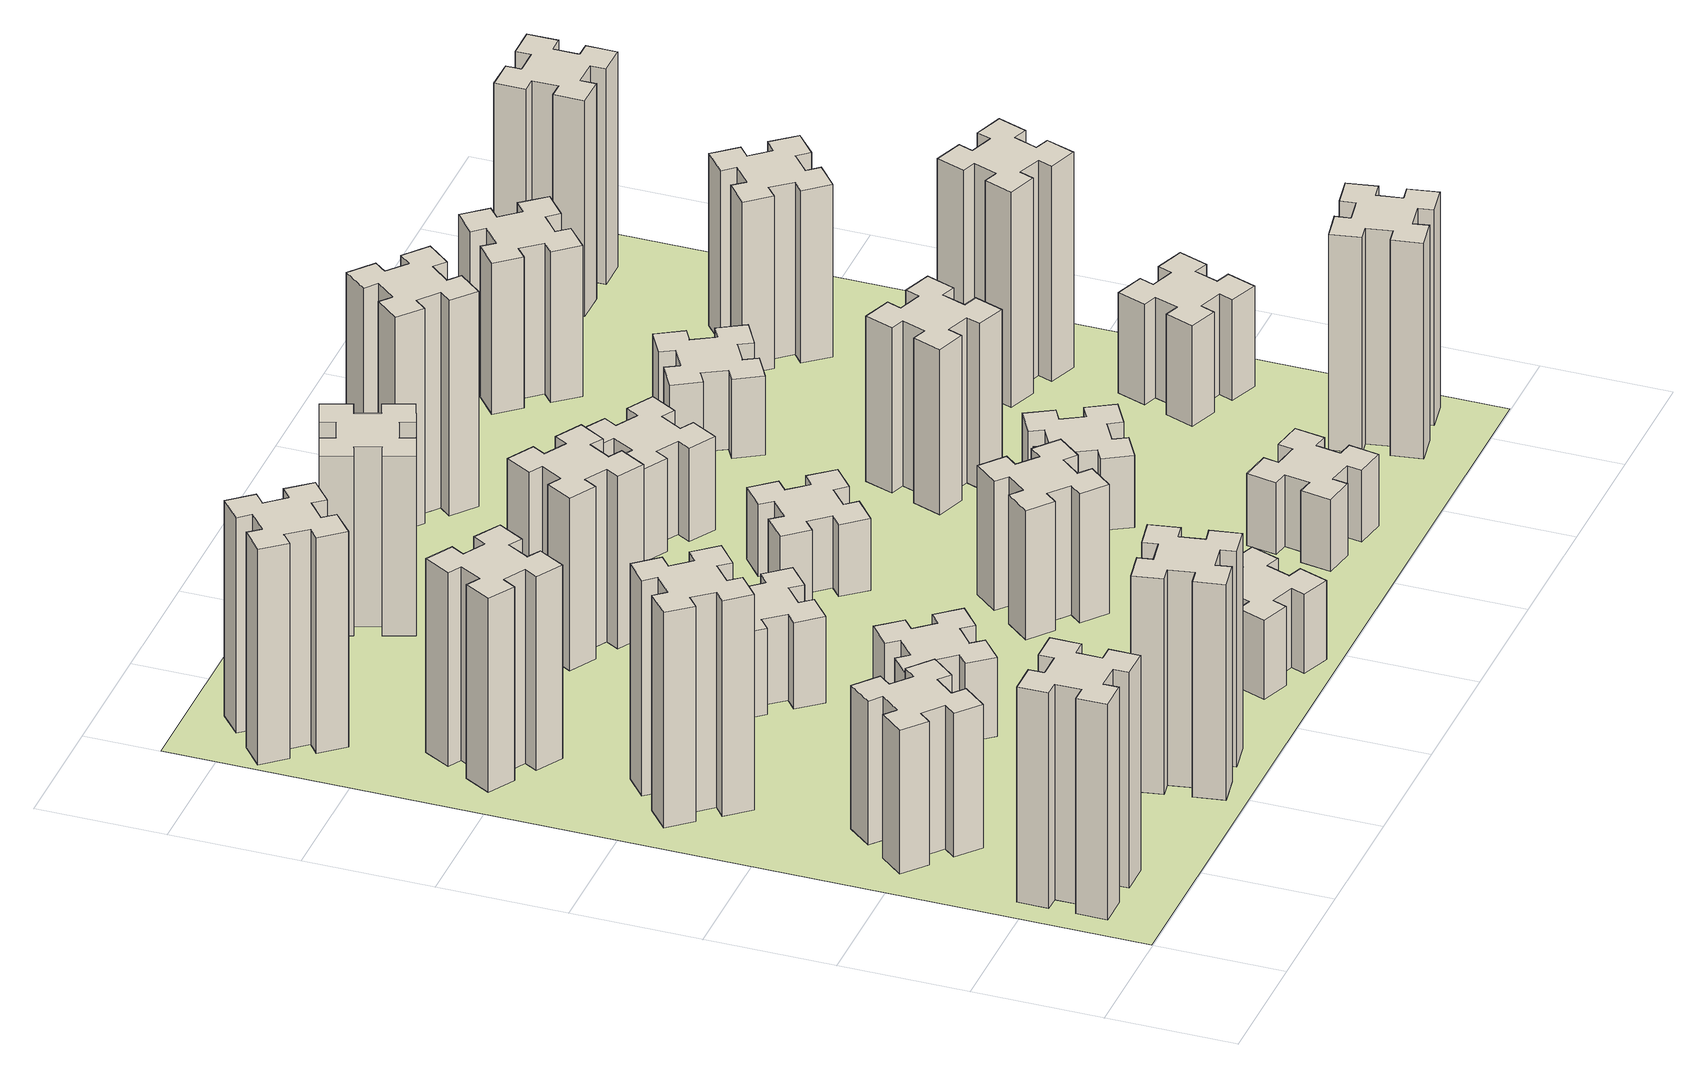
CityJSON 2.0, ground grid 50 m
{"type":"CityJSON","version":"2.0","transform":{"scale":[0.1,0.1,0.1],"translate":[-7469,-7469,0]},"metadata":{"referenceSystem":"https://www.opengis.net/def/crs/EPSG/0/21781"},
"CityObjects":{
"building1":{"type":"Building","attributes":{"class":"1000","function":"1000","usage":"1000","yearOfConstruction":2016,"roofType":"1000","measuredHeight":90,"storeysAboveGround":30,"storeysBelowGround":0},"geometry":[{"type":"Solid","lod":"1","boundaries":[[[[0,1,2,3,4,5,6,7,8,9,10,11,12,13,14,15,16,17,18,19]],[[17,16,20,21]],[[16,15,22,20]],[[15,14,23,22]],[[14,13,24,23]],[[13,12,25,24]],[[12,11,26,25]],[[11,10,27,26]],[[10,9,28,27]],[[9,8,29,28]],[[8,7,30,29]],[[7,6,31,30]],[[6,5,32,31]],[[5,4,33,32]],[[4,3,34,33]],[[3,2,35,34]],[[2,1,36,35]],[[1,0,37,36]],[[0,19,38,37]],[[19,18,39,38]],[[18,17,21,39]],[[24,25,26,27,28,29,30,31,32,33,34,35,36,37,38,39,21,20,22,23]]]]}]},
"building2":{"type":"Building","attributes":{"class":"1000","function":"1000","usage":"1000","yearOfConstruction":2016,"roofType":"1000","measuredHeight":60,"storeysAboveGround":30,"storeysBelowGround":0},"geometry":[{"type":"Solid","lod":"1","boundaries":[[[[40,41,42,43,44,45,46,47,48,49,50,51,52,53,54,55,56,57,58,59]],[[57,56,60,61]],[[56,55,62,60]],[[55,54,63,62]],[[54,53,64,63]],[[53,52,65,64]],[[52,51,66,65]],[[51,50,67,66]],[[50,49,68,67]],[[49,48,69,68]],[[48,47,70,69]],[[47,46,71,70]],[[46,45,72,71]],[[45,44,73,72]],[[44,43,74,73]],[[43,42,75,74]],[[42,41,76,75]],[[41,40,77,76]],[[40,59,78,77]],[[59,58,79,78]],[[58,57,61,79]],[[64,65,66,67,68,69,70,71,72,73,74,75,76,77,78,79,61,60,62,63]]]]}]},
"building3":{"type":"Building","attributes":{"class":"1000","function":"1000","usage":"1000","yearOfConstruction":2016,"roofType":"1000","measuredHeight":90,"storeysAboveGround":30,"storeysBelowGround":0},"geometry":[{"type":"Solid","lod":"1","boundaries":[[[[80,81,82,83,84,85,86,87,88,89,90,91,92,93,94,95,96,97,98,99]],[[97,96,100,101]],[[96,95,102,100]],[[95,94,103,102]],[[94,93,104,103]],[[93,92,105,104]],[[92,91,106,105]],[[91,90,107,106]],[[90,89,108,107]],[[89,88,109,108]],[[88,87,110,109]],[[87,86,111,110]],[[86,85,112,111]],[[85,84,113,112]],[[84,83,114,113]],[[83,82,115,114]],[[82,81,116,115]],[[81,80,117,116]],[[80,99,118,117]],[[99,98,119,118]],[[98,97,101,119]],[[104,105,106,107,108,109,110,111,112,113,114,115,116,117,118,119,101,100,102,103]]]]}]},
"building4":{"type":"Building","attributes":{"class":"1000","function":"1000","usage":"1000","yearOfConstruction":2016,"roofType":"1000","measuredHeight":81,"storeysAboveGround":30,"storeysBelowGround":0},"geometry":[{"type":"Solid","lod":"1","boundaries":[[[[120,121,122,123,124,125,126,127,128,129,130,131,132,133,134,135,136,137,138,139]],[[137,136,140,141]],[[136,135,142,140]],[[135,134,143,142]],[[134,133,144,143]],[[133,132,145,144]],[[132,131,146,145]],[[131,130,147,146]],[[130,129,148,147]],[[129,128,149,148]],[[128,127,150,149]],[[127,126,151,150]],[[126,125,152,151]],[[125,124,153,152]],[[124,123,154,153]],[[123,122,155,154]],[[122,121,156,155]],[[121,120,157,156]],[[120,139,158,157]],[[139,138,159,158]],[[138,137,141,159]],[[144,145,146,147,148,149,150,151,152,153,154,155,156,157,158,159,141,140,142,143]]]]}]},
"building5":{"type":"Building","attributes":{"class":"1000","function":"1000","usage":"1000","yearOfConstruction":2016,"roofType":"1000","measuredHeight":90,"storeysAboveGround":30,"storeysBelowGround":0},"geometry":[{"type":"Solid","lod":"1","boundaries":[[[[160,161,162,163,164,165,166,167,168,169,170,171,172,173,174,175,176,177,178,179]],[[177,176,180,181]],[[176,175,182,180]],[[175,174,183,182]],[[174,173,184,183]],[[173,172,185,184]],[[172,171,186,185]],[[171,170,187,186]],[[170,169,188,187]],[[169,168,189,188]],[[168,167,190,189]],[[167,166,191,190]],[[166,165,192,191]],[[165,164,193,192]],[[164,163,194,193]],[[163,162,195,194]],[[162,161,196,195]],[[161,160,197,196]],[[160,179,198,197]],[[179,178,199,198]],[[178,177,181,199]],[[184,185,186,187,188,189,190,191,192,193,194,195,196,197,198,199,181,180,182,183]]]]}]},
"building6":{"type":"Building","attributes":{"class":"1000","function":"1000","usage":"1000","yearOfConstruction":2016,"roofType":"1000","measuredHeight":90,"storeysAboveGround":30,"storeysBelowGround":0},"geometry":[{"type":"Solid","lod":"1","boundaries":[[[[200,201,202,203,204,205,206,207,208,209,210,211,212,213,214,215,216,217,218,219]],[[217,216,220,221]],[[216,215,222,220]],[[215,214,223,222]],[[214,213,224,223]],[[213,212,225,224]],[[212,211,226,225]],[[211,210,227,226]],[[210,209,228,227]],[[209,208,229,228]],[[208,207,230,229]],[[207,206,231,230]],[[206,205,232,231]],[[205,204,233,232]],[[204,203,234,233]],[[203,202,235,234]],[[202,201,236,235]],[[201,200,237,236]],[[200,219,238,237]],[[219,218,239,238]],[[218,217,221,239]],[[224,225,226,227,228,229,230,231,232,233,234,235,236,237,238,239,221,220,222,223]]]]}]},
"building7":{"type":"Building","attributes":{"class":"1000","function":"1000","usage":"1000","yearOfConstruction":2016,"roofType":"1000","measuredHeight":33,"storeysAboveGround":30,"storeysBelowGround":0},"geometry":[{"type":"Solid","lod":"1","boundaries":[[[[240,241,242,243,244,245,246,247,248,249,250,251,252,253,254,255,256,257,258,259]],[[257,256,260,261]],[[256,255,262,260]],[[255,254,263,262]],[[254,253,264,263]],[[253,252,265,264]],[[252,251,266,265]],[[251,250,267,266]],[[250,249,268,267]],[[249,248,269,268]],[[248,247,270,269]],[[247,246,271,270]],[[246,245,272,271]],[[245,244,273,272]],[[244,243,274,273]],[[243,242,275,274]],[[242,241,276,275]],[[241,240,277,276]],[[240,259,278,277]],[[259,258,279,278]],[[258,257,261,279]],[[264,265,266,267,268,269,270,271,272,273,274,275,276,277,278,279,261,260,262,263]]]]}]},
"building8":{"type":"Building","attributes":{"class":"1000","function":"1000","usage":"1000","yearOfConstruction":2016,"roofType":"1000","measuredHeight":36,"storeysAboveGround":30,"storeysBelowGround":0},"geometry":[{"type":"Solid","lod":"1","boundaries":[[[[280,281,282,283,284,285,286,287,288,289,290,291,292,293,294,295,296,297,298,299]],[[297,296,300,301]],[[296,295,302,300]],[[295,294,303,302]],[[294,293,304,303]],[[293,292,305,304]],[[292,291,306,305]],[[291,290,307,306]],[[290,289,308,307]],[[289,288,309,308]],[[288,287,310,309]],[[287,286,311,310]],[[286,285,312,311]],[[285,284,313,312]],[[284,283,314,313]],[[283,282,315,314]],[[282,281,316,315]],[[281,280,317,316]],[[280,299,318,317]],[[299,298,319,318]],[[298,297,301,319]],[[304,305,306,307,308,309,310,311,312,313,314,315,316,317,318,319,301,300,302,303]]]]}]},
"building9":{"type":"Building","attributes":{"class":"1000","function":"1000","usage":"1000","yearOfConstruction":2016,"roofType":"1000","measuredHeight":33,"storeysAboveGround":30,"storeysBelowGround":0},"geometry":[{"type":"Solid","lod":"1","boundaries":[[[[320,321,322,323,324,325,326,327,328,329,330,331,332,333,334,335,336,337,338,339]],[[337,336,340,341]],[[336,335,342,340]],[[335,334,343,342]],[[334,333,344,343]],[[333,332,345,344]],[[332,331,346,345]],[[331,330,347,346]],[[330,329,348,347]],[[329,328,349,348]],[[328,327,350,349]],[[327,326,351,350]],[[326,325,352,351]],[[325,324,353,352]],[[324,323,354,353]],[[323,322,355,354]],[[322,321,356,355]],[[321,320,357,356]],[[320,339,358,357]],[[339,338,359,358]],[[338,337,341,359]],[[344,345,346,347,348,349,350,351,352,353,354,355,356,357,358,359,341,340,342,343]]]]}]},
"building10":{"type":"Building","attributes":{"class":"1000","function":"1000","usage":"1000","yearOfConstruction":2016,"roofType":"1000","measuredHeight":72,"storeysAboveGround":30,"storeysBelowGround":0},"geometry":[{"type":"Solid","lod":"1","boundaries":[[[[360,361,362,363,364,365,366,367,368,369,370,371,372,373,374,375,376,377,378,379]],[[377,376,380,381]],[[376,375,382,380]],[[375,374,383,382]],[[374,373,384,383]],[[373,372,385,384]],[[372,371,386,385]],[[371,370,387,386]],[[370,369,388,387]],[[369,368,389,388]],[[368,367,390,389]],[[367,366,391,390]],[[366,365,392,391]],[[365,364,393,392]],[[364,363,394,393]],[[363,362,395,394]],[[362,361,396,395]],[[361,360,397,396]],[[360,379,398,397]],[[379,378,399,398]],[[378,377,381,399]],[[384,385,386,387,388,389,390,391,392,393,394,395,396,397,398,399,381,380,382,383]]]]}]},
"building11":{"type":"Building","attributes":{"class":"1000","function":"1000","usage":"1000","yearOfConstruction":2016,"roofType":"1000","measuredHeight":75,"storeysAboveGround":30,"storeysBelowGround":0},"geometry":[{"type":"Solid","lod":"1","boundaries":[[[[400,401,402,403,404,405,406,407,408,409,410,411,412,413,414,415,416,417,418,419]],[[417,416,420,421]],[[416,415,422,420]],[[415,414,423,422]],[[414,413,424,423]],[[413,412,425,424]],[[412,411,426,425]],[[411,410,427,426]],[[410,409,428,427]],[[409,408,429,428]],[[408,407,430,429]],[[407,406,431,430]],[[406,405,432,431]],[[405,404,433,432]],[[404,403,434,433]],[[403,402,435,434]],[[402,401,436,435]],[[401,400,437,436]],[[400,419,438,437]],[[419,418,439,438]],[[418,417,421,439]],[[424,425,426,427,428,429,430,431,432,433,434,435,436,437,438,439,421,420,422,423]]]]}]},
"building12":{"type":"Building","attributes":{"class":"1000","function":"1000","usage":"1000","yearOfConstruction":2016,"roofType":"1000","measuredHeight":54,"storeysAboveGround":30,"storeysBelowGround":0},"geometry":[{"type":"Solid","lod":"1","boundaries":[[[[440,441,442,443,444,445,446,447,448,449,450,451,452,453,454,455,456,457,458,459]],[[457,456,460,461]],[[456,455,462,460]],[[455,454,463,462]],[[454,453,464,463]],[[453,452,465,464]],[[452,451,466,465]],[[451,450,467,466]],[[450,449,468,467]],[[449,448,469,468]],[[448,447,470,469]],[[447,446,471,470]],[[446,445,472,471]],[[445,444,473,472]],[[444,443,474,473]],[[443,442,475,474]],[[442,441,476,475]],[[441,440,477,476]],[[440,459,478,477]],[[459,458,479,478]],[[458,457,461,479]],[[464,465,466,467,468,469,470,471,472,473,474,475,476,477,478,479,461,460,462,463]]]]}]},
"building13":{"type":"Building","attributes":{"class":"1000","function":"1000","usage":"1000","yearOfConstruction":2016,"roofType":"1000","measuredHeight":30,"storeysAboveGround":30,"storeysBelowGround":0},"geometry":[{"type":"Solid","lod":"1","boundaries":[[[[480,481,482,483,484,485,486,487,488,489,490,491,492,493,494,495,496,497,498,499]],[[497,496,500,501]],[[496,495,502,500]],[[495,494,503,502]],[[494,493,504,503]],[[493,492,505,504]],[[492,491,506,505]],[[491,490,507,506]],[[490,489,508,507]],[[489,488,509,508]],[[488,487,510,509]],[[487,486,511,510]],[[486,485,512,511]],[[485,484,513,512]],[[484,483,514,513]],[[483,482,515,514]],[[482,481,516,515]],[[481,480,517,516]],[[480,499,518,517]],[[499,498,519,518]],[[498,497,501,519]],[[504,505,506,507,508,509,510,511,512,513,514,515,516,517,518,519,501,500,502,503]]]]}]},
"building14":{"type":"Building","attributes":{"class":"1000","function":"1000","usage":"1000","yearOfConstruction":2016,"roofType":"1000","measuredHeight":39,"storeysAboveGround":30,"storeysBelowGround":0},"geometry":[{"type":"Solid","lod":"1","boundaries":[[[[520,521,522,523,524,525,526,527,528,529,530,531,532,533,534,535,536,537,538,539]],[[537,536,540,541]],[[536,535,542,540]],[[535,534,543,542]],[[534,533,544,543]],[[533,532,545,544]],[[532,531,546,545]],[[531,530,547,546]],[[530,529,548,547]],[[529,528,549,548]],[[528,527,550,549]],[[527,526,551,550]],[[526,525,552,551]],[[525,524,553,552]],[[524,523,554,553]],[[523,522,555,554]],[[522,521,556,555]],[[521,520,557,556]],[[520,539,558,557]],[[539,538,559,558]],[[538,537,541,559]],[[544,545,546,547,548,549,550,551,552,553,554,555,556,557,558,559,541,540,542,543]]]]}]},
"building15":{"type":"Building","attributes":{"class":"1000","function":"1000","usage":"1000","yearOfConstruction":2016,"roofType":"1000","measuredHeight":30,"storeysAboveGround":30,"storeysBelowGround":0},"geometry":[{"type":"Solid","lod":"1","boundaries":[[[[560,561,562,563,564,565,566,567,568,569,570,571,572,573,574,575,576,577,578,579]],[[577,576,580,581]],[[576,575,582,580]],[[575,574,583,582]],[[574,573,584,583]],[[573,572,585,584]],[[572,571,586,585]],[[571,570,587,586]],[[570,569,588,587]],[[569,568,589,588]],[[568,567,590,589]],[[567,566,591,590]],[[566,565,592,591]],[[565,564,593,592]],[[564,563,594,593]],[[563,562,595,594]],[[562,561,596,595]],[[561,560,597,596]],[[560,579,598,597]],[[579,578,599,598]],[[578,577,581,599]],[[584,585,586,587,588,589,590,591,592,593,594,595,596,597,598,599,581,580,582,583]]]]}]},
"building16":{"type":"Building","attributes":{"class":"1000","function":"1000","usage":"1000","yearOfConstruction":2016,"roofType":"1000","measuredHeight":90,"storeysAboveGround":30,"storeysBelowGround":0},"geometry":[{"type":"Solid","lod":"1","boundaries":[[[[600,601,602,603,604,605,606,607,608,609,610,611,612,613,614,615,616,617,618,619]],[[617,616,620,621]],[[616,615,622,620]],[[615,614,623,622]],[[614,613,624,623]],[[613,612,625,624]],[[612,611,626,625]],[[611,610,627,626]],[[610,609,628,627]],[[609,608,629,628]],[[608,607,630,629]],[[607,606,631,630]],[[606,605,632,631]],[[605,604,633,632]],[[604,603,634,633]],[[603,602,635,634]],[[602,601,636,635]],[[601,600,637,636]],[[600,619,638,637]],[[619,618,639,638]],[[618,617,621,639]],[[624,625,626,627,628,629,630,631,632,633,634,635,636,637,638,639,621,620,622,623]]]]}]},
"building17":{"type":"Building","attributes":{"class":"1000","function":"1000","usage":"1000","yearOfConstruction":2016,"roofType":"1000","measuredHeight":30,"storeysAboveGround":30,"storeysBelowGround":0},"geometry":[{"type":"Solid","lod":"1","boundaries":[[[[640,641,642,643,644,645,646,647,648,649,650,651,652,653,654,655,656,657,658,659]],[[657,656,660,661]],[[656,655,662,660]],[[655,654,663,662]],[[654,653,664,663]],[[653,652,665,664]],[[652,651,666,665]],[[651,650,667,666]],[[650,649,668,667]],[[649,648,669,668]],[[648,647,670,669]],[[647,646,671,670]],[[646,645,672,671]],[[645,644,673,672]],[[644,643,674,673]],[[643,642,675,674]],[[642,641,676,675]],[[641,640,677,676]],[[640,659,678,677]],[[659,658,679,678]],[[658,657,661,679]],[[664,665,666,667,668,669,670,671,672,673,674,675,676,677,678,679,661,660,662,663]]]]}]},
"building18":{"type":"Building","attributes":{"class":"1000","function":"1000","usage":"1000","yearOfConstruction":2016,"roofType":"1000","measuredHeight":69,"storeysAboveGround":30,"storeysBelowGround":0},"geometry":[{"type":"Solid","lod":"1","boundaries":[[[[680,681,682,683,684,685,686,687,688,689,690,691,692,693,694,695,696,697,698,699]],[[697,696,700,701]],[[696,695,702,700]],[[695,694,703,702]],[[694,693,704,703]],[[693,692,705,704]],[[692,691,706,705]],[[691,690,707,706]],[[690,689,708,707]],[[689,688,709,708]],[[688,687,710,709]],[[687,686,711,710]],[[686,685,712,711]],[[685,684,713,712]],[[684,683,714,713]],[[683,682,715,714]],[[682,681,716,715]],[[681,680,717,716]],[[680,699,718,717]],[[699,698,719,718]],[[698,697,701,719]],[[704,705,706,707,708,709,710,711,712,713,714,715,716,717,718,719,701,700,702,703]]]]}]},
"building19":{"type":"Building","attributes":{"class":"1000","function":"1000","usage":"1000","yearOfConstruction":2016,"roofType":"1000","measuredHeight":33,"storeysAboveGround":30,"storeysBelowGround":0},"geometry":[{"type":"Solid","lod":"1","boundaries":[[[[720,721,722,723,724,725,726,727,728,729,730,731,732,733,734,735,736,737,738,739]],[[737,736,740,741]],[[736,735,742,740]],[[735,734,743,742]],[[734,733,744,743]],[[733,732,745,744]],[[732,731,746,745]],[[731,730,747,746]],[[730,729,748,747]],[[729,728,749,748]],[[728,727,750,749]],[[727,726,751,750]],[[726,725,752,751]],[[725,724,753,752]],[[724,723,754,753]],[[723,722,755,754]],[[722,721,756,755]],[[721,720,757,756]],[[720,739,758,757]],[[739,738,759,758]],[[738,737,741,759]],[[744,745,746,747,748,749,750,751,752,753,754,755,756,757,758,759,741,740,742,743]]]]}]},
"building20":{"type":"Building","attributes":{"class":"1000","function":"1000","usage":"1000","yearOfConstruction":2016,"roofType":"1000","measuredHeight":90,"storeysAboveGround":30,"storeysBelowGround":0},"geometry":[{"type":"Solid","lod":"1","boundaries":[[[[760,761,762,763,764,765,766,767,768,769,770,771,772,773,774,775,776,777,778,779]],[[777,776,780,781]],[[776,775,782,780]],[[775,774,783,782]],[[774,773,784,783]],[[773,772,785,784]],[[772,771,786,785]],[[771,770,787,786]],[[770,769,788,787]],[[769,768,789,788]],[[768,767,790,789]],[[767,766,791,790]],[[766,765,792,791]],[[765,764,793,792]],[[764,763,794,793]],[[763,762,795,794]],[[762,761,796,795]],[[761,760,797,796]],[[760,779,798,797]],[[779,778,799,798]],[[778,777,781,799]],[[784,785,786,787,788,789,790,791,792,793,794,795,796,797,798,799,781,780,782,783]]]]}]},
"building21":{"type":"Building","attributes":{"class":"1000","function":"1000","usage":"1000","yearOfConstruction":2016,"roofType":"1000","measuredHeight":63,"storeysAboveGround":30,"storeysBelowGround":0},"geometry":[{"type":"Solid","lod":"1","boundaries":[[[[800,801,802,803,804,805,806,807,808,809,810,811,812,813,814,815,816,817,818,819]],[[817,816,820,821]],[[816,815,822,820]],[[815,814,823,822]],[[814,813,824,823]],[[813,812,825,824]],[[812,811,826,825]],[[811,810,827,826]],[[810,809,828,827]],[[809,808,829,828]],[[808,807,830,829]],[[807,806,831,830]],[[806,805,832,831]],[[805,804,833,832]],[[804,803,834,833]],[[803,802,835,834]],[[802,801,836,835]],[[801,800,837,836]],[[800,819,838,837]],[[819,818,839,838]],[[818,817,821,839]],[[824,825,826,827,828,829,830,831,832,833,834,835,836,837,838,839,821,820,822,823]]]]}]},
"building22":{"type":"Building","attributes":{"class":"1000","function":"1000","usage":"1000","yearOfConstruction":2016,"roofType":"1000","measuredHeight":42,"storeysAboveGround":30,"storeysBelowGround":0},"geometry":[{"type":"Solid","lod":"1","boundaries":[[[[840,841,842,843,844,845,846,847,848,849,850,851,852,853,854,855,856,857,858,859]],[[857,856,860,861]],[[856,855,862,860]],[[855,854,863,862]],[[854,853,864,863]],[[853,852,865,864]],[[852,851,866,865]],[[851,850,867,866]],[[850,849,868,867]],[[849,848,869,868]],[[848,847,870,869]],[[847,846,871,870]],[[846,845,872,871]],[[845,844,873,872]],[[844,843,874,873]],[[843,842,875,874]],[[842,841,876,875]],[[841,840,877,876]],[[840,859,878,877]],[[859,858,879,878]],[[858,857,861,879]],[[864,865,866,867,868,869,870,871,872,873,874,875,876,877,878,879,861,860,862,863]]]]}]},
"building23":{"type":"Building","attributes":{"class":"1000","function":"1000","usage":"1000","yearOfConstruction":2016,"roofType":"1000","measuredHeight":90,"storeysAboveGround":30,"storeysBelowGround":0},"geometry":[{"type":"Solid","lod":"1","boundaries":[[[[880,881,882,883,884,885,886,887,888,889,890,891,892,893,894,895,896,897,898,899]],[[897,896,900,901]],[[896,895,902,900]],[[895,894,903,902]],[[894,893,904,903]],[[893,892,905,904]],[[892,891,906,905]],[[891,890,907,906]],[[890,889,908,907]],[[889,888,909,908]],[[888,887,910,909]],[[887,886,911,910]],[[886,885,912,911]],[[885,884,913,912]],[[884,883,914,913]],[[883,882,915,914]],[[882,881,916,915]],[[881,880,917,916]],[[880,899,918,917]],[[899,898,919,918]],[[898,897,901,919]],[[904,905,906,907,908,909,910,911,912,913,914,915,916,917,918,919,901,900,902,903]]]]}]},
"building24":{"type":"Building","attributes":{"class":"1000","function":"1000","usage":"1000","yearOfConstruction":2016,"roofType":"1000","measuredHeight":72,"storeysAboveGround":30,"storeysBelowGround":0},"geometry":[{"type":"Solid","lod":"1","boundaries":[[[[920,921,922,923,924,925,926,927,928,929,930,931,932,933,934,935,936,937,938,939]],[[937,936,940,941]],[[936,935,942,940]],[[935,934,943,942]],[[934,933,944,943]],[[933,932,945,944]],[[932,931,946,945]],[[931,930,947,946]],[[930,929,948,947]],[[929,928,949,948]],[[928,927,950,949]],[[927,926,951,950]],[[926,925,952,951]],[[925,924,953,952]],[[924,923,954,953]],[[923,922,955,954]],[[922,921,956,955]],[[921,920,957,956]],[[920,939,958,957]],[[939,938,959,958]],[[938,937,941,959]],[[944,945,946,947,948,949,950,951,952,953,954,955,956,957,958,959,941,940,942,943]]]]}]},
"building25":{"type":"Building","attributes":{"class":"1000","function":"1000","usage":"1000","yearOfConstruction":2016,"roofType":"1000","measuredHeight":90,"storeysAboveGround":30,"storeysBelowGround":0},"geometry":[{"type":"Solid","lod":"1","boundaries":[[[[960,961,962,963,964,965,966,967,968,969,970,971,972,973,974,975,976,977,978,979]],[[977,976,980,981]],[[976,975,982,980]],[[975,974,983,982]],[[974,973,984,983]],[[973,972,985,984]],[[972,971,986,985]],[[971,970,987,986]],[[970,969,988,987]],[[969,968,989,988]],[[968,967,990,989]],[[967,966,991,990]],[[966,965,992,991]],[[965,964,993,992]],[[964,963,994,993]],[[963,962,995,994]],[[962,961,996,995]],[[961,960,997,996]],[[960,979,998,997]],[[979,978,999,998]],[[978,977,981,999]],[[984,985,986,987,988,989,990,991,992,993,994,995,996,997,998,999,981,980,982,983]]]]}]},
"landuse1":{"type":"LandUse","attributes":{"name":"plot1","function":"1010"},"geometry":[{"type":"MultiSurface","lod":"1","boundaries":[[[1000,1001,1002,1003]]]}]}
},
"vertices":[
[165,425,0],[165,325,0],[105,325,0],[105,205,0],[225,205,0],[225,265,0],[325,265,0],[325,205,0],[445,205,0],[445,325,0],[385,325,0],[385,425,0],[445,425,0],[445,545,0],[325,545,0],[325,485,0],[225,485,0],[225,545,0],[105,545,0],[105,425,0],[225,485,900],[225,545,900],[325,485,900],[325,545,900],[445,545,900],[445,425,900],[385,425,900],[385,325,900],[445,325,900],[445,205,900],[325,205,900],[325,265,900],[225,265,900],[225,205,900],[105,205,900],[105,325,900],[165,325,900],[165,425,900],[105,425,900],[105,545,900],
[484,1067,0],[408,1132,0],[446,1178,0],[354,1255,0],[277,1163,0],[323,1124,0],[259,1048,0],[213,1086,0],[136,994,0],[228,917,0],[266,963,0],[343,899,0],[304,853,0],[396,776,0],[473,868,0],[427,906,0],[492,983,0],[538,944,0],[615,1036,0],[523,1113,0],[492,983,600],[538,944,600],[427,906,600],[473,868,600],[396,776,600],[304,853,600],[343,899,600],[266,963,600],[228,917,600],[136,994,600],[213,1086,600],[259,1048,600],[323,1124,600],[277,1163,600],[354,1255,600],[446,1178,600],[408,1132,600],[484,1067,600],[523,1113,600],[615,1036,600],
[492,1888,0],[427,1964,0],[473,2003,0],[396,2095,0],[304,2018,0],[343,1972,0],[266,1907,0],[228,1953,0],[136,1876,0],[213,1784,0],[259,1823,0],[323,1746,0],[277,1708,0],[354,1616,0],[446,1693,0],[408,1739,0],[484,1803,0],[523,1757,0],[615,1834,0],[538,1926,0],[484,1803,900],[523,1757,900],[408,1739,900],[446,1693,900],[354,1616,900],[277,1708,900],[323,1746,900],[259,1823,900],[213,1784,900],[136,1876,900],[228,1953,900],[266,1907,900],[343,1972,900],[304,2018,900],[396,2095,900],[473,2003,900],[427,1964,900],[492,1888,900],[538,1926,900],[615,1834,900],
[474,2666,0],[387,2716,0],[417,2768,0],[313,2828,0],[253,2724,0],[305,2694,0],[255,2607,0],[203,2637,0],[143,2533,0],[247,2473,0],[277,2525,0],[364,2475,0],[334,2423,0],[438,2363,0],[498,2467,0],[446,2497,0],[496,2584,0],[548,2554,0],[608,2658,0],[504,2718,0],[496,2584,810],[548,2554,810],[446,2497,810],[498,2467,810],[438,2363,810],[334,2423,810],[364,2475,810],[277,2525,810],[247,2473,810],[143,2533,810],[203,2637,810],[255,2607,810],[305,2694,810],[253,2724,810],[313,2828,810],[417,2768,810],[387,2716,810],[474,2666,810],[504,2718,810],[608,2658,810],
[1085,158,0],[1184,176,0],[1194,117,0],[1312,137,0],[1291,256,0],[1232,245,0],[1215,344,0],[1274,354,0],[1253,472,0],[1135,451,0],[1145,392,0],[1047,375,0],[1037,434,0],[918,413,0],[939,295,0],[998,305,0],[1016,207,0],[957,197,0],[977,78,0],[1096,99,0],[1016,207,900],[957,197,900],[998,305,900],[939,295,900],[918,413,900],[1037,434,900],[1047,375,900],[1145,392,900],[1135,451,900],[1253,472,900],[1274,354,900],[1215,344,900],[1232,245,900],[1291,256,900],[1312,137,900],[1194,117,900],[1184,176,900],[1085,158,900],[1096,99,900],[977,78,900],
[243,3452,0],[166,3387,0],[128,3433,0],[36,3356,0],[113,3264,0],[159,3303,0],[223,3226,0],[177,3188,0],[254,3096,0],[346,3173,0],[308,3219,0],[384,3283,0],[423,3237,0],[515,3314,0],[438,3406,0],[392,3368,0],[327,3444,0],[373,3483,0],[296,3575,0],[204,3498,0],[327,3444,900],[373,3483,900],[392,3368,900],[438,3406,900],[515,3314,900],[423,3237,900],[384,3283,900],[308,3219,900],[346,3173,900],[254,3096,900],[177,3188,900],[223,3226,900],[159,3303,900],[113,3264,900],[36,3356,900],[128,3433,900],[166,3387,900],[243,3452,900],[204,3498,900],[296,3575,900],
[1083,1332,0],[1006,1267,0],[968,1313,0],[876,1236,0],[953,1144,0],[999,1183,0],[1063,1106,0],[1017,1068,0],[1094,976,0],[1186,1053,0],[1148,1099,0],[1224,1163,0],[1263,1117,0],[1355,1194,0],[1278,1286,0],[1232,1248,0],[1167,1324,0],[1213,1363,0],[1136,1455,0],[1044,1378,0],[1167,1324,330],[1213,1363,330],[1232,1248,330],[1278,1286,330],[1355,1194,330],[1263,1117,330],[1224,1163,330],[1148,1099,330],[1186,1053,330],[1094,976,330],[1017,1068,330],[1063,1106,330],[999,1183,330],[953,1144,330],[876,1236,330],[968,1313,330],[1006,1267,330],[1083,1332,330],[1044,1378,330],[1136,1455,330],
[1083,1972,0],[1006,1907,0],[968,1953,0],[876,1876,0],[953,1784,0],[999,1823,0],[1063,1746,0],[1017,1708,0],[1094,1616,0],[1186,1693,0],[1148,1739,0],[1224,1803,0],[1263,1757,0],[1355,1834,0],[1278,1926,0],[1232,1888,0],[1167,1964,0],[1213,2003,0],[1136,2095,0],[1044,2018,0],[1167,1964,360],[1213,2003,360],[1232,1888,360],[1278,1926,360],[1355,1834,360],[1263,1757,360],[1224,1803,360],[1148,1739,360],[1186,1693,360],[1094,1616,360],[1017,1708,360],[1063,1746,360],[999,1823,360],[953,1784,360],[876,1876,360],[968,1953,360],[1006,1907,360],[1083,1972,360],[1044,2018,360],[1136,2095,360],
[1769,360,0],[1735,266,0],[1679,287,0],[1637,174,0],[1750,133,0],[1771,189,0],[1865,155,0],[1844,99,0],[1957,57,0],[1998,170,0],[1942,191,0],[1976,285,0],[2032,264,0],[2073,377,0],[1960,418,0],[1940,362,0],[1846,396,0],[1867,452,0],[1754,493,0],[1713,380,0],[1846,396,330],[1867,452,330],[1940,362,330],[1960,418,330],[2073,377,330],[2032,264,330],[1976,285,330],[1942,191,330],[1998,170,330],[1957,57,330],[1844,99,330],[1865,155,330],[1771,189,330],[1750,133,330],[1637,174,330],[1679,287,330],[1735,266,330],[1769,360,330],[1713,380,330],[1754,493,330],
[1314,2666,0],[1227,2716,0],[1257,2768,0],[1153,2828,0],[1093,2724,0],[1145,2694,0],[1095,2607,0],[1043,2637,0],[983,2533,0],[1087,2473,0],[1117,2525,0],[1204,2475,0],[1174,2423,0],[1278,2363,0],[1338,2467,0],[1286,2497,0],[1336,2584,0],[1388,2554,0],[1448,2658,0],[1344,2718,0],[1336,2584,720],[1388,2554,720],[1286,2497,720],[1338,2467,720],[1278,2363,720],[1174,2423,720],[1204,2475,720],[1117,2525,720],[1087,2473,720],[983,2533,720],[1043,2637,720],[1095,2607,720],[1145,2694,720],[1093,2724,720],[1153,2828,720],[1257,2768,720],[1227,2716,720],[1314,2666,720],[1344,2718,720],[1448,2658,720],
[1125,3456,0],[1031,3422,0],[1010,3478,0],[897,3437,0],[939,3324,0],[995,3345,0],[1029,3251,0],[973,3230,0],[1014,3117,0],[1127,3159,0],[1106,3215,0],[1200,3249,0],[1220,3193,0],[1333,3234,0],[1292,3347,0],[1236,3326,0],[1202,3420,0],[1258,3440,0],[1217,3553,0],[1104,3512,0],[1202,3420,750],[1258,3440,750],[1236,3326,750],[1292,3347,750],[1333,3234,750],[1220,3193,750],[1200,3249,750],[1106,3215,750],[1127,3159,750],[1014,3117,750],[973,3230,750],[1029,3251,750],[995,3345,750],[939,3324,750],[897,3437,750],[1010,3478,750],[1031,3422,750],[1125,3456,750],[1104,3512,750],[1217,3553,750],
[1903,1224,0],[1839,1148,0],[1793,1186,0],[1716,1094,0],[1808,1017,0],[1846,1063,0],[1923,999,0],[1884,953,0],[1976,876,0],[2053,968,0],[2007,1006,0],[2072,1083,0],[2118,1044,0],[2195,1136,0],[2103,1213,0],[2064,1167,0],[1988,1232,0],[2026,1278,0],[1934,1355,0],[1857,1263,0],[1988,1232,540],[2026,1278,540],[2064,1167,540],[2103,1213,540],[2195,1136,540],[2118,1044,540],[2072,1083,540],[2007,1006,540],[2053,968,540],[1976,876,540],[1884,953,540],[1923,999,540],[1846,1063,540],[1808,1017,540],[1716,1094,540],[1793,1186,540],[1839,1148,540],[1903,1224,540],[1857,1263,540],[1934,1355,540],
[1972,1988,0],[1907,2064,0],[1953,2103,0],[1876,2195,0],[1784,2118,0],[1823,2072,0],[1746,2007,0],[1708,2053,0],[1616,1976,0],[1693,1884,0],[1739,1923,0],[1803,1846,0],[1757,1808,0],[1834,1716,0],[1926,1793,0],[1888,1839,0],[1964,1903,0],[2003,1857,0],[2095,1934,0],[2018,2026,0],[1964,1903,300],[2003,1857,300],[1888,1839,300],[1926,1793,300],[1834,1716,300],[1757,1808,300],[1803,1846,300],[1739,1923,300],[1693,1884,300],[1616,1976,300],[1708,2053,300],[1746,2007,300],[1823,2072,300],[1784,2118,300],[1876,2195,300],[1953,2103,300],[1907,2064,300],[1972,1988,300],[2018,2026,300],[2095,1934,300],
[2026,2497,0],[2076,2584,0],[2128,2554,0],[2188,2658,0],[2084,2718,0],[2054,2666,0],[1967,2716,0],[1997,2768,0],[1893,2828,0],[1833,2724,0],[1885,2694,0],[1835,2607,0],[1783,2637,0],[1723,2533,0],[1827,2473,0],[1857,2525,0],[1944,2475,0],[1914,2423,0],[2018,2363,0],[2078,2467,0],[1944,2475,390],[1914,2423,390],[1857,2525,390],[1827,2473,390],[1723,2533,390],[1783,2637,390],[1835,2607,390],[1885,2694,390],[1833,2724,390],[1893,2828,390],[1997,2768,390],[1967,2716,390],[2054,2666,390],[2084,2718,390],[2188,2658,390],[2128,2554,390],[2076,2584,390],[2026,2497,390],[2078,2467,390],[2018,2363,390],
[2596,444,0],[2578,345,0],[2519,356,0],[2498,237,0],[2617,217,0],[2627,276,0],[2725,258,0],[2715,199,0],[2833,178,0],[2854,297,0],[2795,307,0],[2812,405,0],[2871,395,0],[2892,513,0],[2774,534,0],[2764,475,0],[2665,492,0],[2676,551,0],[2557,572,0],[2537,454,0],[2665,492,300],[2676,551,300],[2764,475,300],[2774,534,300],[2892,513,300],[2871,395,300],[2812,405,300],[2795,307,300],[2854,297,300],[2833,178,300],[2715,199,300],[2725,258,300],[2627,276,300],[2617,217,300],[2498,237,300],[2519,356,300],[2578,345,300],[2596,444,300],[2537,454,300],[2557,572,300],
[1746,3383,0],[1823,3319,0],[1784,3273,0],[1876,3196,0],[1953,3288,0],[1907,3326,0],[1972,3403,0],[2018,3364,0],[2095,3456,0],[2003,3533,0],[1964,3487,0],[1888,3552,0],[1926,3598,0],[1834,3675,0],[1757,3583,0],[1803,3544,0],[1739,3468,0],[1693,3506,0],[1616,3414,0],[1708,3337,0],[1739,3468,900],[1693,3506,900],[1803,3544,900],[1757,3583,900],[1834,3675,900],[1926,3598,900],[1888,3552,900],[1964,3487,900],[2003,3533,900],[2095,3456,900],[2018,3364,900],[1972,3403,900],[1907,3326,900],[1953,3288,900],[1876,3196,900],[1784,3273,900],[1823,3319,900],[1746,3383,900],[1708,3337,900],[1616,3414,900],
[2607,1095,0],[2694,1145,0],[2724,1093,0],[2828,1153,0],[2768,1257,0],[2716,1227,0],[2666,1314,0],[2718,1344,0],[2658,1448,0],[2554,1388,0],[2584,1336,0],[2497,1286,0],[2467,1338,0],[2363,1278,0],[2423,1174,0],[2475,1204,0],[2525,1117,0],[2473,1087,0],[2533,983,0],[2637,1043,0],[2525,1117,300],[2473,1087,300],[2475,1204,300],[2423,1174,300],[2363,1278,300],[2467,1338,300],[2497,1286,300],[2584,1336,300],[2554,1388,300],[2658,1448,300],[2718,1344,300],[2666,1314,300],[2716,1227,300],[2768,1257,300],[2828,1153,300],[2724,1093,300],[2694,1145,300],[2607,1095,300],[2637,1043,300],[2533,983,300],
[2682,1671,0],[2716,1765,0],[2772,1744,0],[2813,1857,0],[2700,1898,0],[2680,1842,0],[2586,1876,0],[2607,1932,0],[2494,1973,0],[2453,1860,0],[2509,1840,0],[2475,1746,0],[2419,1767,0],[2377,1654,0],[2490,1613,0],[2511,1669,0],[2605,1635,0],[2584,1579,0],[2697,1537,0],[2738,1650,0],[2605,1635,690],[2584,1579,690],[2511,1669,690],[2490,1613,690],[2377,1654,690],[2419,1767,690],[2475,1746,690],[2509,1840,690],[2453,1860,690],[2494,1973,690],[2607,1932,690],[2586,1876,690],[2680,1842,690],[2700,1898,690],[2813,1857,690],[2772,1744,690],[2716,1765,690],[2682,1671,690],[2738,1650,690],[2697,1537,690],
[2475,2584,0],[2525,2497,0],[2473,2467,0],[2533,2363,0],[2637,2423,0],[2607,2475,0],[2694,2525,0],[2724,2473,0],[2828,2533,0],[2768,2637,0],[2716,2607,0],[2666,2694,0],[2718,2724,0],[2658,2828,0],[2554,2768,0],[2584,2716,0],[2497,2666,0],[2467,2718,0],[2363,2658,0],[2423,2554,0],[2497,2666,330],[2467,2718,330],[2584,2716,330],[2554,2768,330],[2658,2828,330],[2718,2724,330],[2666,2694,330],[2716,2607,330],[2768,2637,330],[2828,2533,330],[2724,2473,330],[2694,2525,330],[2607,2475,330],[2637,2423,330],[2533,2363,330],[2473,2467,330],[2525,2497,330],[2475,2584,330],[2423,2554,330],[2363,2658,330],
[3465,492,0],[3367,475,0],[3357,534,0],[3238,513,0],[3259,395,0],[3318,405,0],[3336,307,0],[3277,297,0],[3297,178,0],[3416,199,0],[3405,258,0],[3504,276,0],[3514,217,0],[3632,237,0],[3611,356,0],[3552,345,0],[3535,444,0],[3594,454,0],[3573,572,0],[3455,551,0],[3535,444,900],[3594,454,900],[3552,345,900],[3611,356,900],[3632,237,900],[3514,217,900],[3504,276,900],[3405,258,900],[3416,199,900],[3297,178,900],[3277,297,900],[3336,307,900],[3318,405,900],[3259,395,900],[3238,513,900],[3357,534,900],[3367,475,900],[3465,492,900],[3455,551,900],[3573,572,900],
[2812,3368,0],[2747,3444,0],[2793,3483,0],[2716,3575,0],[2624,3498,0],[2663,3452,0],[2586,3387,0],[2548,3433,0],[2456,3356,0],[2533,3264,0],[2579,3303,0],[2643,3226,0],[2597,3188,0],[2674,3096,0],[2766,3173,0],[2728,3219,0],[2804,3283,0],[2843,3237,0],[2935,3314,0],[2858,3406,0],[2804,3283,630],[2843,3237,630],[2728,3219,630],[2766,3173,630],[2674,3096,630],[2597,3188,630],[2643,3226,630],[2579,3303,630],[2533,3264,630],[2456,3356,630],[2548,3433,630],[2586,3387,630],[2663,3452,630],[2624,3498,630],[2716,3575,630],[2793,3483,630],[2747,3444,630],[2812,3368,630],[2858,3406,630],[2935,3314,630],
[3351,1029,0],[3445,995,0],[3424,939,0],[3537,897,0],[3578,1010,0],[3522,1031,0],[3556,1125,0],[3612,1104,0],[3653,1217,0],[3540,1258,0],[3520,1202,0],[3426,1236,0],[3447,1292,0],[3334,1333,0],[3293,1220,0],[3349,1200,0],[3315,1106,0],[3259,1127,0],[3217,1014,0],[3330,973,0],[3315,1106,420],[3259,1127,420],[3349,1200,420],[3293,1220,420],[3334,1333,420],[3447,1292,420],[3426,1236,420],[3520,1202,420],[3540,1258,420],[3653,1217,420],[3612,1104,420],[3556,1125,420],[3522,1031,420],[3578,1010,420],[3537,897,420],[3424,939,420],[3445,995,420],[3351,1029,420],[3330,973,420],[3217,1014,420],
[3420,1842,0],[3326,1876,0],[3347,1932,0],[3234,1973,0],[3193,1860,0],[3249,1840,0],[3215,1746,0],[3159,1767,0],[3117,1654,0],[3230,1613,0],[3251,1669,0],[3345,1635,0],[3324,1579,0],[3437,1537,0],[3478,1650,0],[3422,1671,0],[3456,1765,0],[3512,1744,0],[3553,1857,0],[3440,1898,0],[3456,1765,900],[3512,1744,900],[3422,1671,900],[3478,1650,900],[3437,1537,900],[3324,1579,900],[3345,1635,900],[3251,1669,900],[3230,1613,900],[3117,1654,900],[3159,1767,900],[3215,1746,900],[3249,1840,900],[3193,1860,900],[3234,1973,900],[3347,1932,900],[3326,1876,900],[3420,1842,900],[3440,1898,900],[3553,1857,900],
[3119,2563,0],[3183,2486,0],[3137,2448,0],[3214,2356,0],[3306,2433,0],[3268,2479,0],[3344,2543,0],[3383,2497,0],[3475,2574,0],[3398,2666,0],[3352,2628,0],[3287,2704,0],[3333,2743,0],[3256,2835,0],[3164,2758,0],[3203,2712,0],[3126,2647,0],[3088,2693,0],[2996,2616,0],[3073,2524,0],[3126,2647,720],[3088,2693,720],[3203,2712,720],[3164,2758,720],[3256,2835,720],[3333,2743,720],[3287,2704,720],[3352,2628,720],[3398,2666,720],[3475,2574,720],[3383,2497,720],[3344,2543,720],[3268,2479,720],[3306,2433,720],[3214,2356,720],[3137,2448,720],[3183,2486,720],[3119,2563,720],[3073,2524,720],[2996,2616,720],
[3285,3325,0],[3385,3325,0],[3385,3265,0],[3505,3265,0],[3505,3385,0],[3445,3385,0],[3445,3485,0],[3505,3485,0],[3505,3605,0],[3385,3605,0],[3385,3545,0],[3285,3545,0],[3285,3605,0],[3165,3605,0],[3165,3485,0],[3225,3485,0],[3225,3385,0],[3165,3385,0],[3165,3265,0],[3285,3265,0],[3225,3385,900],[3165,3385,900],[3225,3485,900],[3165,3485,900],[3165,3605,900],[3285,3605,900],[3285,3545,900],[3385,3545,900],[3385,3605,900],[3505,3605,900],[3505,3485,900],[3445,3485,900],[3445,3385,900],[3505,3385,900],[3505,3265,900],[3385,3265,900],[3385,3325,900],[3285,3325,900],[3285,3265,900],[3165,3265,900],
[5,3705,0],[3705,3705,0],[3705,5,0],[5,5,0]
]}
